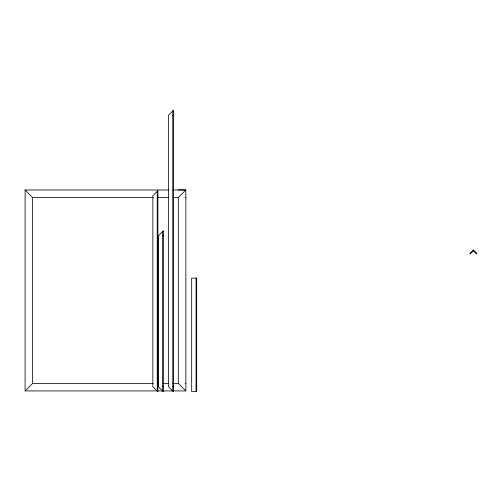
<?xml version="1.0" encoding="UTF-8"?>
<svg xmlns="http://www.w3.org/2000/svg" width="502" height="502" viewBox="0 0 502 502"><rect width="100%" height="100%" fill="white"/><g stroke="black" fill="none" stroke-linecap="round" stroke-linejoin="round"><path stroke-width="0.75" d="M168.597 189.988L25.1 189.988L25.1 390.92L185.847 390.92L178.31 383.384L178.31 197.524L185.847 189.988L172.826 189.988M25.1 390.92L32.636 383.384L32.636 197.524L25.1 189.988M473.348 249.958L469.797 253.51L470.242 253.956L473.348 250.849L473.348 249.958L476.9 253.51L476.454 253.956L473.348 250.849M172.763 115.372L173.391 115.372M178.31 189.932L185.847 189.932L185.847 390.92M157.251 195.742L157.879 195.742M32.636 197.524L153.248 197.524M157.948 197.524L168.126 197.524M172.826 197.524L178.31 197.524M162.686 235.927L163.313 235.927M32.636 383.384L153.248 383.384M162.648 383.384L168.126 383.384M172.826 383.384L178.31 383.384M185.219 383.384L185.847 383.384M157.251 386.628L157.879 386.628M162.686 386.628L163.313 386.628M172.763 386.628L173.391 386.628M196.069 278.127L196.069 391.654M172.763 110.973L172.763 391.027M162.686 231.535L162.686 391.027M157.251 191.35L157.251 391.027M173.391 110.346L168.365 115.372L168.365 386.628L173.391 391.654L173.391 110.346M157.879 190.722L152.853 195.742L152.853 386.628L157.879 391.654L157.879 190.722M163.313 230.907L158.293 235.927L158.293 386.628L163.313 391.654L163.313 230.907M185.847 197.468L185.219 197.468L185.847 197.524M196.696 278.127L191.676 278.127L191.676 391.654L196.696 391.654L196.696 278.127"/></g></svg>
